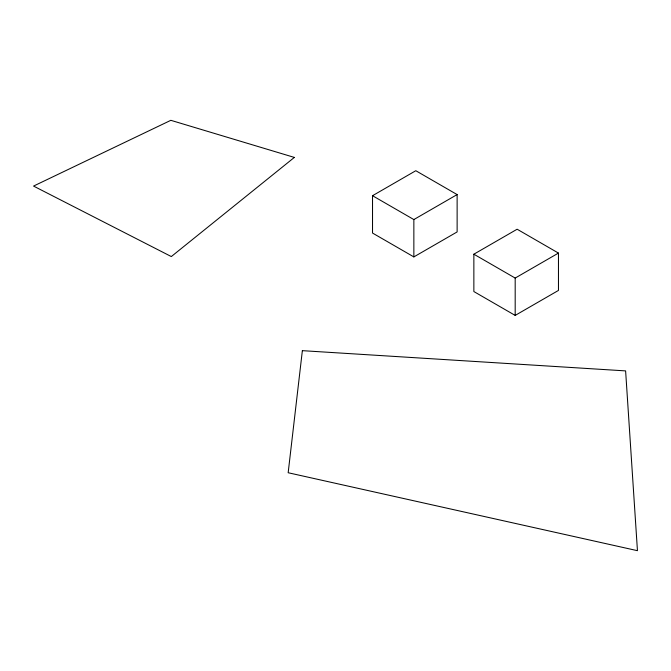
<?xml version="1.0" encoding="UTF-8"?>
<svg xmlns="http://www.w3.org/2000/svg" width="671" height="671" viewBox="0 0 671 671"><rect width="100%" height="100%" fill="white"/><g stroke="black" fill="none" stroke-linecap="round" stroke-linejoin="round"><path stroke-width="1.01" d="M372.531 195.706L415.802 170.719L457.127 194.582L457.127 231.931L413.856 256.909L372.531 233.055L372.531 195.706L413.856 219.568L457.127 194.582M473.86 254.2L517.131 229.222L558.457 253.084L558.457 290.426L515.185 315.412L473.86 291.55L473.86 254.2L515.185 278.062L558.457 253.084M515.185 278.062L515.185 315.412M413.856 219.568L413.856 256.909M302.361 350.665L288.169 472.736L637.45 550.681L625.615 370.895L302.361 350.665M294.351 157.417L171.315 256.565L33.55 186.077L170.837 120.319L294.351 157.417"/></g></svg>
